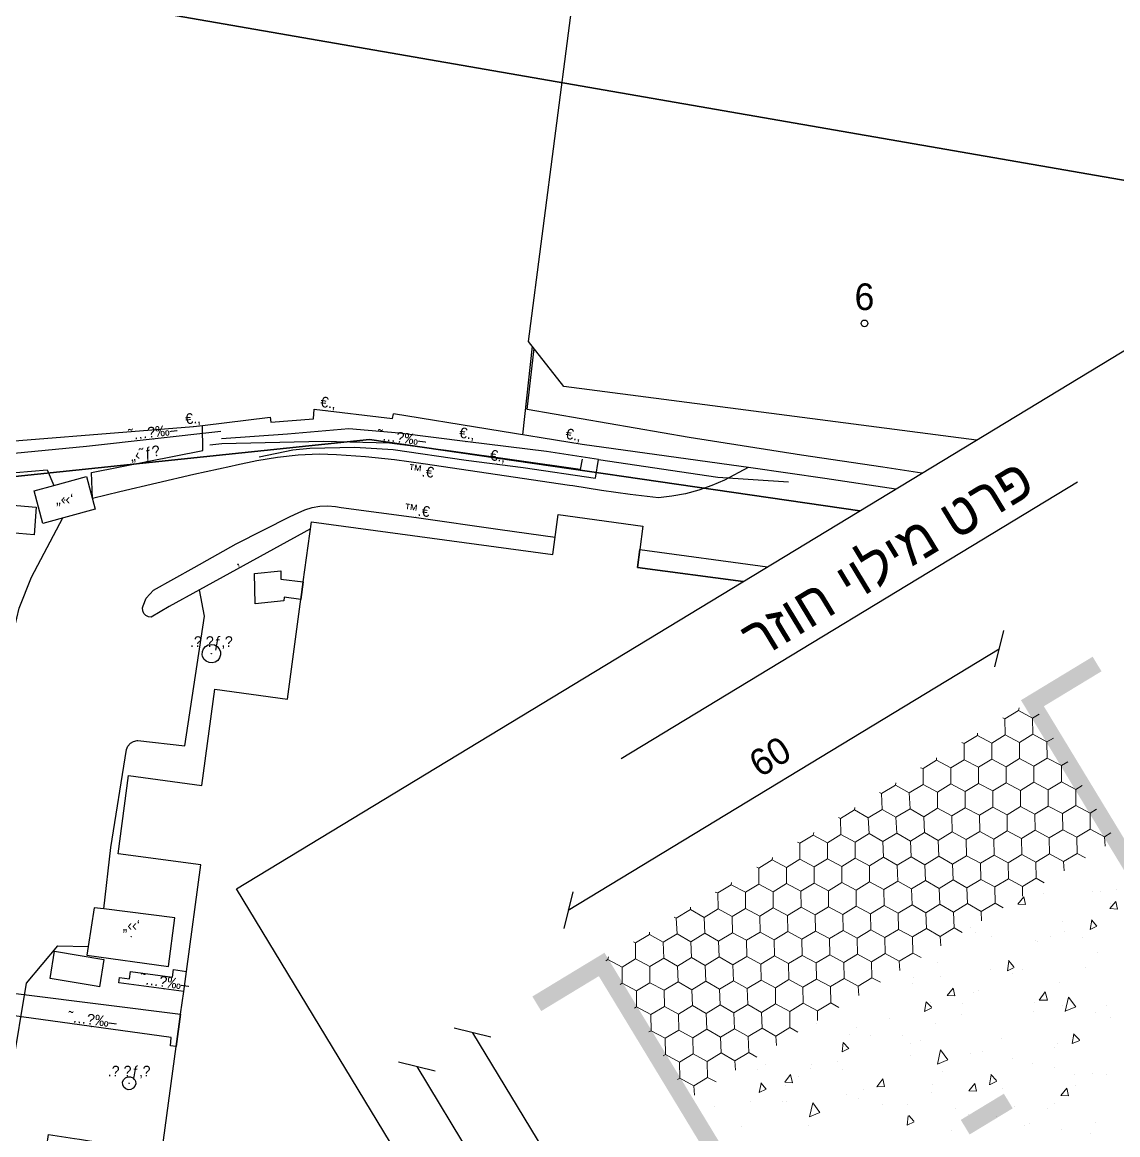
# Model space of a CAD drawing. Header units: metres. Extents: x 218299 to 220222, y 572714 to 574340.
# Drawn here: x 219749.1 to 219831.4, y 573442.1 to 573525.6 of the extents above; entities that cross this region are included whole.
import ezdxf
from ezdxf.enums import TextEntityAlignment as Align

# ---------------------------------------------------------------- set-up
doc = ezdxf.new("R2010")
doc.units = ezdxf.units.M
doc.header["$MEASUREMENT"] = 0
for name, color, linetype in [('1602', 44, 'Continuous'), ('1603', 44, 'Continuous'), ('A_POINTS', 2, 'Continuous'), ('I_OTHER', 7, 'Continuous'), ('M2200', 253, 'Continuous'), ('M2207', 253, 'Continuous'), ('M2210', 253, 'Continuous'), ('M2401', 7, 'Continuous'), ('M2404', 7, 'Continuous'), ('M2407', 253, 'Continuous'), ('M2408', 253, 'Continuous'), ('M2412', 253, 'Continuous'), ('M2601', 253, 'Continuous'), ('M2602', 253, 'Continuous'), ('M4601', 253, 'Continuous'), ('PDF_Solid Fills', 1, 'Continuous')]:
    doc.layers.add(name, color=color, linetype=linetype)
doc.layers.add('PDF_Geometry', color=7, linetype='Continuous', true_color=0xffa300)
doc.styles.add('HEBTXT', font='HEBTXT')
doc.styles.add('MAVAT_HEBTXT', font='HEBTXT')

# ---------------------------------------------------------------- blocks, each defined once
blk = doc.blocks.new('1603')
at = {"layer": 'A_POINTS'}
blk.add_circle((0, 0), 0.25, dxfattribs=at)
at = {"color": 0, "style": 'HEBTXT'}
blk.add_attdef('PARCEL_NUM', text='', height=2, dxfattribs=at).set_placement((0, 1), align=Align.CENTER)
at = {"color": 0, "style": 'HEBTXT', "flags": 1}
blk.add_attdef('LOT_NUM', text='', height=2, dxfattribs=at).set_placement((0, -2.5), align=Align.CENTER)
blk = doc.blocks.new('M2404')
blk.add_circle((0, 0), 0.025)
at = {"style": 'MAVAT_HEBTXT'}
blk.add_attdef('NAME', text='', height=0.8, dxfattribs=at).set_placement((0, 1.59), align=Align.MIDDLE)
blk = doc.blocks.new('M2207')
blk.add_circle((0, 0), 0.025)
at = {"style": 'MAVAT_HEBTXT'}
blk.add_attdef('NAME', text='', height=0.8, dxfattribs=at).set_placement((0, 1.59), align=Align.MIDDLE)
blk = doc.blocks.new('M2210')
blk.add_circle((0, 0), 0.025)
at = {"style": 'MAVAT_HEBTXT'}
blk.add_attdef('NAME', text='', height=0.8, dxfattribs=at).set_placement((0, 1.59), align=Align.MIDDLE)
blk = doc.blocks.new('M2408')
blk.add_circle((0, 0), 0.025)
at = {"style": 'MAVAT_HEBTXT'}
blk.add_attdef('NAME', text='', height=0.8, dxfattribs=at).set_placement((0, 1.59), align=Align.MIDDLE)
blk = doc.blocks.new('M2601')
blk.add_circle((0, 0), 0.025)
at = {"style": 'MAVAT_HEBTXT'}
blk.add_attdef('NAME', text='', height=0.8, dxfattribs=at).set_placement((0, 1.59), align=Align.MIDDLE)
blk = doc.blocks.new('M2602')
blk.add_circle((0, 0), 0.025)
at = {"style": 'MAVAT_HEBTXT'}
blk.add_attdef('NAME', text='', height=0.8, dxfattribs=at).set_placement((0, 1.59), align=Align.MIDDLE)
blk = doc.blocks.new('M4601')
blk.add_circle((0, 0), 0.025)
at = {"style": 'MAVAT_HEBTXT'}
blk.add_attdef('NAME', text='', height=0.8, dxfattribs=at).set_placement((0, 1.59), align=Align.MIDDLE)
blk = doc.blocks.new('111')
at = {"layer": 'M2200'}
for points in [[(219820.777, 573494.249, 597.06), (219789.769, 573498.262, 597.06), (219787.122, 573501.641, 597.06), (219793.283, 573549.163, 597.06), (219796.678, 573551.794, 597.06), (219856.22, 573544.123, 597.06), (219858.789, 573540.654, 597.06), (219855.506, 573515.307, 597.06)], [(219758.039, 573429.433, 607.185), (219760.648, 573448.687, 605.833), (219760.977, 573451.119, 605.662), (219761.208, 573452.822, 605.542), (219761.413, 573454.334, 605.436), (219762.496, 573462.326, 604.875), (219756.276, 573463.169, 601.755), (219757.071, 573469.036, 601.755), (219762.569, 573468.291, 604.965), (219763.549, 573475.524, 604.965), (219768.997, 573474.785, 604.965), (219769.965, 573481.928, 604.965), (219770.011, 573482.263, 604.965), (219770.19, 573483.585, 604.965), (219770.802, 573488.104, 604.965), (219788.938, 573485.647, 604.965), (219789.344, 573488.645, 601.185), (219795.711, 573487.782, 601.185), (219795.474, 573486.033, 603.353), (219795.291, 573484.685, 605.025), (219803.231, 573483.609, 605.025)]]:
    blk.add_polyline3d(points, dxfattribs=at)
at = {"layer": 'M2207'}
for points in [[(219754.568, 573489.066, 598.235), (219750.63, 573487.987, 598.235), (219749.962, 573490.426, 598.235), (219751.462, 573490.836, 598.235), (219753.9, 573491.504, 598.235), (219754.568, 573489.066, 598.235)], [(219749.98, 573487.131, 597.575), (219746.483, 573487.418, 597.575), (219746.617, 573489.496, 597.575), (219750.114, 573489.209, 597.575), (219749.98, 573487.131, 597.575)], [(219770.011, 573482.263, 601.845), (219768.755, 573482.433, 601.845), (219768.72, 573482.177, 601.845), (219766.568, 573481.931, 601.845), (219766.528, 573484.213, 601.845), (219768.507, 573484.413, 601.845), (219768.499, 573483.796, 601.845), (219770.19, 573483.585, 601.845), (219770.011, 573482.263, 601.845)], [(219753.931, 573455.555, 603.945), (219760.078, 573454.711, 603.945), (219760.552, 573458.355, 603.945), (219755.212, 573459.022, 604.578), (219754.482, 573459.113, 604.665), (219754.033, 573456.212, 604.078)], [(219755.218, 573455.229, 598.155), (219754.882, 573453.18, 598.155), (219754.624, 573453.223, 598.161), (219751.17, 573453.791, 598.245), (219751.506, 573455.839, 598.245), (219755.218, 573455.229, 598.155)], [(219751.057, 573442.084, 600.335), (219753.002, 573441.776, 600.335), (219753.384, 573441.716, 600.335), (219756.884, 573441.162, 600.335), (219756.23, 573437.032, 600.335), (219749.378, 573438.116, 600.095), (219749.897, 573441.391, 600.095), (219750.922, 573441.229, 600.335)]]:
    blk.add_polyline3d(points, close=True, dxfattribs=at)
at = {"layer": 'M2210'}
for points in [[(219762.597, 573478.116, 600.405), (219762.608, 573478.351, 600.405), (219762.697, 573478.568, 600.405), (219762.853, 573478.744, 600.405), (219763.058, 573478.858, 600.405), (219763.29, 573478.897, 600.405), (219763.522, 573478.856, 600.405), (219763.726, 573478.741, 600.405), (219763.881, 573478.563, 600.405), (219763.968, 573478.345, 600.405), (219763.977, 573478.11, 600.405), (219763.907, 573477.886, 600.405), (219763.767, 573477.697, 600.405), (219763.571, 573477.566, 600.405), (219763.344, 573477.508, 600.405), (219763.11, 573477.529, 600.405), (219762.896, 573477.626, 600.405), (219762.727, 573477.79, 600.405), (219762.622, 573478, 600.405), (219762.597, 573478.116, 600.405)], [(219757.577, 573446.089, 610.235), (219757.6, 573445.893, 610.235), (219757.546, 573445.703, 610.235), (219757.42, 573445.549, 610.235), (219757.245, 573445.457, 610.235), (219757.048, 573445.441, 610.235), (219756.86, 573445.504, 610.235), (219756.712, 573445.635, 610.235), (219756.627, 573445.814, 610.235), (219756.619, 573446.012, 610.235), (219756.689, 573446.197, 610.235), (219756.826, 573446.34, 610.235), (219757.008, 573446.417, 610.235), (219757.206, 573446.417, 610.235), (219757.388, 573446.34, 610.235), (219757.525, 573446.197, 610.235), (219757.577, 573446.089, 610.235)]]:
    blk.add_polyline3d(points, close=True, dxfattribs=at)
at = {"layer": 'M2401'}
for points in [[(219816.655, 573491.75, 592.948), (219813.723, 573492.219, 592.948), (219807.613, 573493.119, 592.948), (219799.176, 573494.431, 592.948), (219787.001, 573496.549, 592.948), (219787.533, 573501.116, 592.948)], [(219803.617, 573492.19, 592.474), (219801.844, 573491.244, 592.474), (219800.89, 573490.825, 592.474), (219799.907, 573490.482, 592.474), (219798.9, 573490.214, 592.474), (219797.876, 573490.025, 592.474), (219796.891, 573489.918, 592.474), (219794.739, 573490.163, 592.474), (219792.591, 573490.456, 592.474), (219790.449, 573490.798, 592.474), (219790.188, 573490.843, 592.474), (219779.197, 573492.468, 592.474), (219777.038, 573492.771, 592.474), (219774.869, 573492.997, 592.474), (219772.691, 573493.146, 592.474), (219771.388, 573493.198, 592.474), (219769.819, 573493.107, 592.474), (219768.256, 573492.937, 592.474), (219766.702, 573492.687, 592.474), (219765.163, 573492.359, 592.474), (219764.752, 573492.257, 592.474), (219761.968, 573491.65, 592.474), (219759.185, 573491.017, 592.474), (219756.404, 573490.357, 592.474), (219754.352, 573489.854, 592.474)], [(219760.112, 573481.744, 595.341), (219758.775, 573480.941, 595.341), (219758.557, 573480.963, 595.341), (219758.361, 573481.061, 595.341), (219758.212, 573481.221, 595.341), (219758.129, 573481.423, 595.341), (219758.124, 573481.641, 595.341), (219758.168, 573481.788, 595.341), (219758.399, 573482.362, 595.341), (219758.946, 573482.976, 595.341), (219761.989, 573484.672, 595.341), (219765.158, 573486.458, 595.341), (219769.208, 573488.509, 595.341), (219769.803, 573488.771, 595.341), (219770.307, 573489.017, 595.341), (219770.867, 573489.178, 595.341), (219771.445, 573489.277, 595.341), (219772.035, 573489.303, 595.341), (219772.624, 573489.257, 595.341), (219773.048, 573489.177, 595.341), (219778.695, 573488.428, 595.341), (219784.989, 573487.529, 595.341), (219789.115, 573486.957, 595.341)], [(219748.505, 573480.103, 595.585), (219748.846, 573481.626, 595.585), (219749.766, 573483.955, 595.585), (219752.127, 573488.397, 595.585)], [(219755.212, 573459.022, 595.876), (219755.731, 573463.642, 595.876), (219756.899, 573471.012, 595.876), (219757.017, 573471.262, 595.876), (219757.201, 573471.467, 595.876), (219757.436, 573471.611, 595.876), (219757.702, 573471.682, 595.876), (219757.767, 573471.687, 595.876), (219761.282, 573471.276, 595.876), (219762.769, 573481.013, 595.876), (219762.406, 573483.005, 595.876)], [(219758.113, 573411.937, 595.46), (219757.78, 573411.967, 595.46), (219757.583, 573411.987, 595.46), (219757.114, 573412.077, 595.46), (219756.669, 573412.208, 595.46), (219756.258, 573412.435, 595.46), (219755.881, 573412.722, 595.46), (219755.274, 573413.292, 595.46), (219743.052, 573414.823, 595.46), (219742.851, 573415.158, 595.46), (219742.717, 573415.527, 595.46), (219742.656, 573415.912, 595.46), (219742.66, 573416.208, 595.46), (219744.791, 573424.859, 595.46), (219746.089, 573436.518, 595.46), (219748.318, 573446.936, 595.46), (219749.409, 573453.437, 595.46), (219751.763, 573456.251, 595.46), (219754.033, 573456.212, 595.46)]]:
    blk.add_polyline3d(points, dxfattribs=at)
at = {"layer": 'M2404'}
for points in [[(219816.655, 573491.75, 592.948), (219813.723, 573492.219, 592.948), (219807.613, 573493.119, 592.948), (219799.176, 573494.431, 592.948), (219787.001, 573496.549, 592.948), (219787.533, 573501.116, 592.948)], [(219803.617, 573492.19, 592.474), (219801.844, 573491.244, 592.474), (219800.89, 573490.825, 592.474), (219799.907, 573490.482, 592.474), (219798.9, 573490.214, 592.474), (219797.876, 573490.025, 592.474), (219796.891, 573489.918, 592.474), (219794.739, 573490.163, 592.474), (219792.591, 573490.456, 592.474), (219790.449, 573490.798, 592.474), (219790.188, 573490.843, 592.474), (219779.197, 573492.468, 592.474), (219777.038, 573492.771, 592.474), (219774.869, 573492.997, 592.474), (219772.691, 573493.146, 592.474), (219771.388, 573493.198, 592.474), (219769.819, 573493.107, 592.474), (219768.256, 573492.937, 592.474), (219766.702, 573492.687, 592.474), (219765.163, 573492.359, 592.474), (219764.752, 573492.257, 592.474), (219761.968, 573491.65, 592.474), (219759.185, 573491.017, 592.474), (219756.404, 573490.357, 592.474), (219754.352, 573489.854, 592.474)], [(219760.112, 573481.744, 595.341), (219758.775, 573480.941, 595.341), (219758.557, 573480.963, 595.341), (219758.361, 573481.061, 595.341), (219758.212, 573481.221, 595.341), (219758.129, 573481.423, 595.341), (219758.124, 573481.641, 595.341), (219758.168, 573481.788, 595.341), (219758.399, 573482.362, 595.341), (219758.946, 573482.976, 595.341), (219761.989, 573484.672, 595.341), (219765.158, 573486.458, 595.341), (219769.208, 573488.509, 595.341), (219769.803, 573488.771, 595.341), (219770.307, 573489.017, 595.341), (219770.867, 573489.178, 595.341), (219771.445, 573489.277, 595.341), (219772.035, 573489.303, 595.341), (219772.624, 573489.257, 595.341), (219773.048, 573489.177, 595.341), (219778.695, 573488.428, 595.341), (219784.989, 573487.529, 595.341), (219789.115, 573486.957, 595.341)], [(219755.212, 573459.022, 595.876), (219755.731, 573463.642, 595.876), (219756.899, 573471.012, 595.876), (219757.017, 573471.262, 595.876), (219757.201, 573471.467, 595.876), (219757.436, 573471.611, 595.876), (219757.702, 573471.682, 595.876), (219757.767, 573471.687, 595.876), (219761.282, 573471.276, 595.876), (219762.769, 573481.013, 595.876), (219762.406, 573483.005, 595.876)]]:
    blk.add_polyline3d(points, dxfattribs=at)
at = {"layer": 'M2407'}
blk.add_polyline3d([(219727.784, 573489.83, 595.502), (219747.414, 573491.713, 595.322), (219750.943, 573492.012, 595.142), (219751.462, 573490.836, 595.142)], dxfattribs=at)
at = {"layer": 'M2408'}
blk.add_polyline3d([(219754.352, 573489.854, 594.981), (219754.278, 573491.812, 594.981), (219762.649, 573493.454, 594.981), (219762.619, 573495.344, 594.981)], dxfattribs=at)
at = {"layer": 'M2412'}
for points in [[(219795.291, 573484.685, 600.722), (219795.474, 573486.033, 600.722), (219805.081, 573484.731, 599.01)], [(219803.231, 573483.609, 599.16), (219795.291, 573484.685, 600.722)]]:
    blk.add_polyline3d(points, dxfattribs=at)
at = {"layer": 'M2601'}
for points in [[(219787.38, 573501.312, 594.466), (219786.667, 573494.645, 594.466)], [(219814.707, 573490.568, 596.24), (219809.371, 573491.37, 596.206), (219803.826, 573492.161, 596.206)], [(219770.731, 573487.578, 602.866), (219762.406, 573483.005, 602.866), (219760.112, 573481.744, 602.866)]]:
    blk.add_polyline3d(points, dxfattribs=at)
at = {"layer": 'M2602'}
for points in [[(219767.696, 573495.955, 594.766), (219767.748, 573495.582, 594.766), (219770.951, 573495.836, 594.766), (219771.007, 573496.567, 594.766), (219776.898, 573495.865, 594.766), (219776.967, 573496.213, 594.766)], [(219803.826, 573492.161, 596.206), (219791.141, 573493.921, 596.326), (219776.967, 573496.213, 596.446), (219776.967, 573496.213, 596.446)], [(219717.847, 573436.475, 598.542), (219717.903, 573436.826, 598.537), (219721.324, 573460.592, 598.717), (219723.74, 573474.393, 598.597), (219724.063, 573480.762, 598.657), (219726.296, 573486.091, 598.597), (219727.784, 573489.83, 598.556), (219728.451, 573491.506, 598.537), (219735.619, 573492.327, 598.537), (219743.171, 573493.774, 597.757), (219761.935, 573495.261, 597.637), (219762.619, 573495.344, 597.623), (219767.696, 573495.955, 597.517)], [(219792.384, 573492.791, 593.716), (219788.473, 573493.39, 593.926), (219782.554, 573494.119, 594.316), (219777.384, 573494.752, 594.526), (219773.618, 573495.085, 594.586), (219769.015, 573494.7, 594.766), (219764.044, 573494.33, 594.826)], [(219766.887, 573492.981, 594.286), (219769.412, 573493.515, 594.406), (219770.675, 573493.632, 594.466), (219774.074, 573493.723, 594.496), (219776.941, 573493.538, 594.496), (219782.42, 573492.744, 594.226), (219786.719, 573492.191, 594.046), (219792.143, 573491.396, 593.716), (219792.384, 573492.791, 593.716), (219801.338, 573491.456, 593.716)], [(219801.338, 573491.456, 593.716), (219806.651, 573491.11, 593.716)]]:
    blk.add_polyline3d(points, dxfattribs=at)
at = {"layer": 'M4601'}
for points in [[(219763.995, 573494.889, 595.341), (219753.912, 573493.755, 595.701)], [(219753.912, 573493.755, 595.701), (219732.68, 573491.704, 595.701), (219728.833, 573491.288, 595.701), (219725.16, 573481.784, 595.881), (219723.808, 573473.224, 596.061), (219722.842, 573466.138, 595.701), (219724.19, 573465.36, 595.701)], [(219791.151, 573492.805, 593.947), (219790.995, 573492.043, 593.947), (219781.311, 573493.416, 594.367), (219776.68, 573494.007, 594.427), (219771.697, 573494.147, 594.547), (219764.08, 573493.951, 594.607), (219763.167, 573493.87, 594.607)], [(219760.648, 573448.687, 605.08), (219760.207, 573448.742, 605.08), (219760.254, 573449.366, 604.87), (219737.746, 573452.459, 604.81)], [(219737.212, 573454.097, 604.78), (219760.977, 573451.119, 604.78), (219760.648, 573448.687, 605.08)], [(219761.208, 573452.822, 605.085), (219756.339, 573453.482, 605.085), (219756.392, 573453.875, 605.085), (219757.125, 573453.776, 605.085), (219757.199, 573454.316, 605.085), (219760.375, 573453.886, 605.085), (219760.454, 573454.464, 605.085), (219761.413, 573454.334, 605.085)]]:
    blk.add_polyline3d(points, dxfattribs=at)
at = {"layer": 'M2207'}
ref = blk.add_blockref('M2207', (219752.265, 573489.746), dxfattribs=dict(at, xscale=0.5, yscale=0.5, zscale=0.5))
ref.add_attrib('NAME', '„‹‹‘', dxfattribs={"layer": '0', "height": 0.8, "style": 'MAVAT_HEBTXT'}).set_placement((219752.265, 573489.746), align=Align.MIDDLE)
ref = blk.add_blockref('M2207', (219757.271, 573456.928), dxfattribs=dict(at, xscale=0.5, yscale=0.5, zscale=0.5))
ref.add_attrib('NAME', '„‹‹‘', dxfattribs={"layer": '0', "height": 0.8, "style": 'MAVAT_HEBTXT'}).set_placement((219757.271, 573457.723), align=Align.MIDDLE)
at = {"layer": 'M2210'}
ref = blk.add_blockref('M2210', (219763.287, 573478.201), dxfattribs=dict(at, xscale=0.5, yscale=0.5, zscale=0.5))
ref.add_attrib('NAME', '.\x8e \x8cƒ‚\x8e', dxfattribs={"layer": '0', "height": 0.8, "style": 'MAVAT_HEBTXT'}).set_placement((219763.287, 573478.997), align=Align.MIDDLE)
ref = blk.add_blockref('M2210', (219757.108, 573445.933), dxfattribs=dict(at, xscale=0.5, yscale=0.5, zscale=0.5))
ref.add_attrib('NAME', '.\x8e \x8cƒ‚\x8e', dxfattribs={"layer": '0', "height": 0.8, "style": 'MAVAT_HEBTXT'}).set_placement((219757.108, 573446.729), align=Align.MIDDLE)
at = {"layer": 'M2404'}
ref = blk.add_blockref('M2404', (219779.102, 573492.481), dxfattribs=dict(at, xscale=0.5, yscale=0.5, zscale=0.5))
ref.add_attrib('NAME', '™.€', dxfattribs={"layer": '0', "height": 0.8, "rotation": 352.00147, "style": 'MAVAT_HEBTXT'}).set_placement((219779.025, 573491.936), align=Align.MIDDLE)
ref = blk.add_blockref('M2404', (219778.648, 573488.434), dxfattribs=dict(at, xscale=0.5, yscale=0.5, zscale=0.5))
ref.add_attrib('NAME', '™.€', dxfattribs={"layer": '0', "height": 0.8, "rotation": 352.44386, "style": 'MAVAT_HEBTXT'}).set_placement((219778.721, 573488.979), align=Align.MIDDLE)
at = {"layer": 'M2408'}
ref = blk.add_blockref('M2408', (219758.429, 573492.626), dxfattribs=dict(at, xscale=0.5, yscale=0.5, zscale=0.5))
ref.add_attrib('NAME', '„‹˜ƒ\x8e', dxfattribs={"layer": '0', "height": 0.8, "rotation": 11.09994, "style": 'MAVAT_HEBTXT'}).set_placement((219758.324, 573493.166), align=Align.MIDDLE)
at = {"layer": 'M2601'}
ref = blk.add_blockref('M2601', (219765.422, 573484.661), dxfattribs=dict(at, xscale=0.5, yscale=0.5, zscale=0.5))
ref.add_attrib('NAME', '‚', dxfattribs={"layer": '0', "height": 0.8, "rotation": 28.7844, "style": 'MAVAT_HEBTXT'}).set_placement((219765.157, 573485.144), align=Align.MIDDLE)
at = {"layer": 'M2602'}
ref = blk.add_blockref('M2602', (219771.982, 573496.451), dxfattribs=dict(at, xscale=0.5, yscale=0.5, zscale=0.5))
ref.add_attrib('NAME', '€.‚', dxfattribs={"layer": '0', "height": 0.8, "rotation": 353.20281, "style": 'MAVAT_HEBTXT'}).set_placement((219772.047, 573496.997), align=Align.MIDDLE)
ref = blk.add_blockref('M2602', (219761.935, 573495.261), dxfattribs=dict(at, xscale=0.5, yscale=0.5, zscale=0.5))
ref.add_attrib('NAME', '€.‚', dxfattribs={"layer": '0', "height": 0.8, "rotation": 4.53368, "style": 'MAVAT_HEBTXT'}).set_placement((219761.892, 573495.81), align=Align.MIDDLE)
ref = blk.add_blockref('M2602', (219782.41, 573494.137), dxfattribs=dict(at, xscale=0.5, yscale=0.5, zscale=0.5))
ref.add_attrib('NAME', '€.‚', dxfattribs={"layer": '0', "height": 0.8, "rotation": 353.02749, "style": 'MAVAT_HEBTXT'}).set_placement((219782.477, 573494.683), align=Align.MIDDLE)
ref = blk.add_blockref('M2602', (219790.375, 573494.045), dxfattribs=dict(at, xscale=0.5, yscale=0.5, zscale=0.5))
ref.add_attrib('NAME', '€.‚', dxfattribs={"layer": '0', "height": 0.8, "rotation": 350.8153, "style": 'MAVAT_HEBTXT'}).set_placement((219790.463, 573494.588), align=Align.MIDDLE)
ref = blk.add_blockref('M2602', (219784.714, 573492.449), dxfattribs=dict(at, xscale=0.5, yscale=0.5, zscale=0.5))
ref.add_attrib('NAME', '€.‚', dxfattribs={"layer": '0', "height": 0.8, "rotation": 352.67674, "style": 'MAVAT_HEBTXT'}).set_placement((219784.784, 573492.994), align=Align.MIDDLE)
at = {"layer": 'M4601'}
ref = blk.add_blockref('M4601', (219758.953, 573494.322), dxfattribs=dict(at, xscale=0.5, yscale=0.5, zscale=0.5))
ref.add_attrib('NAME', '˜…\x90‰–', dxfattribs={"layer": '0', "height": 0.8, "rotation": 6.41346, "style": 'MAVAT_HEBTXT'}).set_placement((219758.892, 573494.868), align=Align.MIDDLE)
ref = blk.add_blockref('M4601', (219777.53, 573493.898), dxfattribs=dict(at, xscale=0.5, yscale=0.5, zscale=0.5))
ref.add_attrib('NAME', '˜…\x90‰–', dxfattribs={"layer": '0', "height": 0.8, "rotation": 352.73371, "style": 'MAVAT_HEBTXT'}).set_placement((219777.6, 573494.444), align=Align.MIDDLE)
ref = blk.add_blockref('M4601', (219759.716, 573453.024), dxfattribs=dict(at, xscale=0.5, yscale=0.5, zscale=0.5))
ref.add_attrib('NAME', '˜…\x90‰–', dxfattribs={"layer": '0', "height": 0.8, "rotation": 352.28252, "style": 'MAVAT_HEBTXT'}).set_placement((219759.79, 573453.569), align=Align.MIDDLE)
ref = blk.add_blockref('M4601', (219754.284, 573450.187), dxfattribs=dict(at, xscale=0.5, yscale=0.5, zscale=0.5))
ref.add_attrib('NAME', '˜…\x90‰–', dxfattribs={"layer": '0', "height": 0.8, "rotation": 352.76977, "style": 'MAVAT_HEBTXT'}).set_placement((219754.354, 573450.732), align=Align.MIDDLE)
blk = doc.blocks.new('_Oblique')
at = {"color": 0, "linetype": 'ByBlock', "lineweight": -2}
blk.add_line((-0.5, -0.5), (0.5, 0.5), dxfattribs=at)
blk = doc.blocks.new('A$Cddbfb265')
blk.add_lwpolyline([(8.697, 45.226), (58.68, 45.226), (58.68, 2.528), (8.697, 2.528)], close=True)
at = {"layer": 'I_OTHER'}
for p, q in [((18.936, 38.081), (37.869, 38.081)), ((11.018, 36.005), (11.018, 6.017)), ((13.468, 36.005), (13.468, 23.364))]:
    blk.add_line(p, q, dxfattribs=at)
at = {"layer": 'I_OTHER', "flags": 128}
blk.add_lwpolyline([(23.589, 41.923), (43.63, 41.923)], dxfattribs=at)
at = {"layer": 'PDF_Geometry', "color": 53, "lineweight": 20, "true_color": 0xcaca80}
for points in [[(19.55, 35.2), (19.243, 35.721), (19.149, 35.721)], [(19.243, 35.721), (19.316, 35.791)], [(20.145, 35.2), (20.452, 35.721)], [(20.405, 35.791), (20.452, 35.721), (21.066, 35.721), (21.35, 35.2)], [(21.066, 35.721), (21.113, 35.791)], [(21.965, 35.2), (22.249, 35.721)], [(22.202, 35.791), (22.249, 35.721), (22.867, 35.721), (23.15, 35.2)], [(22.867, 35.721), (22.913, 35.791)], [(23.765, 35.2), (24.072, 35.721)], [(24.002, 35.791), (24.072, 35.721), (24.663, 35.721), (24.971, 35.2)], [(24.663, 35.721), (24.71, 35.791)], [(25.562, 35.2), (25.872, 35.721)], [(25.822, 35.791), (25.872, 35.721), (26.464, 35.721), (26.771, 35.2)], [(26.464, 35.721), (26.51, 35.791)], [(27.362, 35.2), (27.669, 35.721)], [(27.622, 35.791), (27.669, 35.721), (28.26, 35.721), (28.568, 35.2), (29.162, 35.2)], [(28.26, 35.721), (28.334, 35.791)], [(29.469, 35.721), (29.162, 35.2), (29.469, 34.679), (30.084, 34.679), (30.368, 34.158), (30.982, 34.158)], [(29.423, 35.791), (29.469, 35.721), (30.084, 35.721), (30.368, 35.2), (30.982, 35.2)], [(30.084, 35.721), (30.131, 35.791)], [(31.266, 35.721), (30.982, 35.2), (31.266, 34.679), (31.884, 34.679), (32.168, 34.158), (32.782, 34.158)], [(31.219, 35.791), (31.266, 35.721), (31.884, 35.721), (32.168, 35.2), (32.782, 35.2)], [(31.884, 35.721), (31.931, 35.791)], [(33.09, 35.721), (32.782, 35.2), (33.09, 34.679), (33.681, 34.679), (33.988, 34.158), (34.579, 34.158)], [(33.02, 35.791), (33.09, 35.721), (33.681, 35.721), (33.988, 35.2), (34.579, 35.2)], [(33.681, 35.721), (33.728, 35.791)], [(34.89, 35.721), (34.579, 35.2), (34.89, 34.679), (35.481, 34.679), (35.788, 34.158), (36.379, 34.158)], [(34.84, 35.791), (34.89, 35.721), (35.481, 35.721), (35.788, 35.2), (36.379, 35.2)], [(35.481, 35.721), (35.528, 35.791)], [(36.687, 35.721), (36.379, 35.2), (36.687, 34.679), (37.278, 34.679), (37.585, 34.158), (37.869, 34.158)], [(36.64, 35.791), (36.687, 35.721), (37.278, 35.721), (37.585, 35.2), (37.869, 35.2)], [(37.278, 35.721), (37.351, 35.791)], [(20.452, 34.679), (20.145, 35.2), (19.55, 35.2), (19.243, 34.679)], [(21.066, 34.679), (21.35, 35.2), (21.965, 35.2), (22.249, 34.679)], [(22.867, 34.679), (23.15, 35.2), (23.765, 35.2), (24.072, 34.679)], [(24.663, 34.679), (24.971, 35.2), (25.562, 35.2), (25.872, 34.679)], [(26.464, 34.679), (26.771, 35.2), (27.362, 35.2), (27.669, 34.679)], [(28.26, 34.679), (28.568, 35.2)], [(30.084, 34.679), (30.368, 35.2)], [(31.884, 34.679), (32.168, 35.2)], [(33.681, 34.679), (33.988, 35.2)], [(35.481, 34.679), (35.788, 35.2)], [(37.278, 34.679), (37.585, 35.2)], [(19.55, 34.158), (19.243, 34.679), (19.149, 34.679)], [(20.145, 34.158), (20.452, 34.679), (21.066, 34.679), (21.35, 34.158)], [(21.965, 34.158), (22.249, 34.679), (22.867, 34.679), (23.15, 34.158)], [(23.765, 34.158), (24.072, 34.679), (24.663, 34.679), (24.971, 34.158)], [(25.562, 34.158), (25.872, 34.679), (26.464, 34.679), (26.771, 34.158)], [(27.362, 34.158), (27.669, 34.679), (28.26, 34.679), (28.568, 34.158), (29.162, 34.158)], [(29.469, 34.679), (29.162, 34.158), (29.469, 33.637), (30.084, 33.637), (30.368, 33.116), (30.982, 33.116), (31.266, 33.637)], [(31.266, 34.679), (30.982, 34.158), (31.266, 33.637), (31.884, 33.637), (32.168, 33.116), (32.782, 33.116), (33.09, 33.637)], [(33.09, 34.679), (32.782, 34.158), (33.09, 33.637), (33.681, 33.637), (33.988, 33.116), (34.579, 33.116), (34.89, 33.637)], [(34.89, 34.679), (34.579, 34.158), (34.89, 33.637), (35.481, 33.637), (35.788, 33.116), (36.379, 33.116), (36.687, 33.637)], [(36.687, 34.679), (36.379, 34.158), (36.687, 33.637), (37.278, 33.637), (37.585, 33.116), (37.869, 33.116)], [(20.452, 33.637), (20.145, 34.158), (19.55, 34.158), (19.243, 33.637)], [(21.066, 33.637), (21.35, 34.158), (21.965, 34.158), (22.249, 33.637)], [(22.867, 33.637), (23.15, 34.158), (23.765, 34.158), (24.072, 33.637)], [(24.663, 33.637), (24.971, 34.158), (25.562, 34.158), (25.872, 33.637)], [(26.464, 33.637), (26.771, 34.158), (27.362, 34.158), (27.669, 33.637)], [(28.26, 33.637), (28.568, 34.158)], [(30.084, 33.637), (30.368, 34.158)], [(31.884, 33.637), (32.168, 34.158)], [(33.681, 33.637), (33.988, 34.158)], [(35.481, 33.637), (35.788, 34.158)], [(37.278, 33.637), (37.585, 34.158)], [(19.55, 33.116), (19.243, 33.637), (19.149, 33.637)], [(20.145, 33.116), (20.452, 33.637), (21.066, 33.637), (21.35, 33.116)], [(21.965, 33.116), (22.249, 33.637), (22.867, 33.637), (23.15, 33.116)], [(23.765, 33.116), (24.072, 33.637), (24.663, 33.637), (24.971, 33.116)], [(25.562, 33.116), (25.872, 33.637), (26.464, 33.637), (26.771, 33.116)], [(27.362, 33.116), (27.669, 33.637), (28.26, 33.637), (28.568, 33.116), (29.162, 33.116), (29.469, 33.637)], [(21.066, 31.553), (21.35, 32.074), (21.066, 32.595), (20.452, 32.595), (20.145, 33.116), (19.55, 33.116), (19.243, 32.595)], [(21.066, 32.595), (21.35, 33.116), (21.965, 33.116), (22.249, 32.595), (22.867, 32.595), (23.15, 32.074), (22.867, 31.553)], [(22.867, 32.595), (23.15, 33.116), (23.765, 33.116), (24.072, 32.595), (24.663, 32.595), (24.971, 32.074), (24.663, 31.553)], [(24.663, 32.595), (24.971, 33.116), (25.562, 33.116), (25.872, 32.595), (26.464, 32.595), (26.771, 32.074), (26.464, 31.553)], [(26.464, 32.595), (26.771, 33.116), (27.362, 33.116), (27.669, 32.595), (28.26, 32.595), (28.568, 32.074), (28.26, 31.553)], [(28.26, 32.595), (28.568, 33.116)], [(29.162, 33.116), (29.469, 32.595), (30.084, 32.595), (30.368, 33.116)], [(30.982, 33.116), (31.266, 32.595), (31.884, 32.595), (32.168, 33.116)], [(32.782, 33.116), (33.09, 32.595), (33.681, 32.595), (33.988, 33.116)], [(34.579, 33.116), (34.89, 32.595), (35.481, 32.595), (35.788, 33.116)], [(36.379, 33.116), (36.687, 32.595), (37.278, 32.595), (37.585, 33.116)], [(20.145, 31.032), (20.452, 31.553), (20.145, 32.074), (19.55, 32.074), (19.243, 32.595), (19.149, 32.595)], [(20.145, 32.074), (20.452, 32.595)], [(21.965, 32.074), (22.249, 32.595)], [(23.765, 32.074), (24.072, 32.595)], [(25.562, 32.074), (25.872, 32.595)], [(27.362, 32.074), (27.669, 32.595)], [(29.162, 32.074), (29.469, 32.595)], [(30.084, 32.595), (30.368, 32.074), (30.982, 32.074), (31.266, 32.595)], [(31.884, 32.595), (32.168, 32.074), (32.782, 32.074), (33.09, 32.595)], [(33.681, 32.595), (33.988, 32.074), (34.579, 32.074), (34.89, 32.595)], [(35.481, 32.595), (35.788, 32.074), (36.379, 32.074), (36.687, 32.595)], [(37.278, 32.595), (37.585, 32.074), (37.869, 32.074)], [(19.55, 32.074), (19.243, 31.553)], [(21.35, 32.074), (21.965, 32.074), (22.249, 31.553), (22.867, 31.553), (23.15, 31.032), (22.867, 30.514)], [(23.15, 32.074), (23.765, 32.074), (24.072, 31.553), (24.663, 31.553), (24.971, 31.032), (24.663, 30.514)], [(24.971, 32.074), (25.562, 32.074), (25.872, 31.553), (26.464, 31.553), (26.771, 31.032), (26.464, 30.514)], [(26.771, 32.074), (27.362, 32.074), (27.669, 31.553), (28.26, 31.553), (28.568, 31.032), (28.26, 30.514)], [(28.568, 32.074), (29.162, 32.074), (29.469, 31.553), (30.084, 31.553), (30.368, 32.074)], [(30.982, 32.074), (31.266, 31.553), (31.884, 31.553), (32.168, 32.074)], [(32.782, 32.074), (33.09, 31.553), (33.681, 31.553), (33.988, 32.074)], [(34.579, 32.074), (34.89, 31.553), (35.481, 31.553), (35.788, 32.074)], [(36.379, 32.074), (36.687, 31.553), (37.278, 31.553), (37.585, 32.074)], [(20.145, 29.993), (20.452, 30.514), (20.145, 31.032), (19.55, 31.032), (19.243, 31.553), (19.149, 31.553)], [(20.452, 31.553), (21.066, 31.553), (21.35, 31.032), (21.965, 31.032), (22.249, 30.514), (21.965, 29.993)], [(21.965, 31.032), (22.249, 31.553)], [(23.765, 31.032), (24.072, 31.553)], [(25.562, 31.032), (25.872, 31.553)], [(27.362, 31.032), (27.669, 31.553)], [(29.162, 31.032), (29.469, 31.553)], [(30.084, 31.553), (30.368, 31.032), (30.982, 31.032), (31.266, 31.553)], [(31.884, 31.553), (32.168, 31.032), (32.782, 31.032), (33.09, 31.553)], [(33.681, 31.553), (33.988, 31.032), (34.579, 31.032), (34.89, 31.553)], [(35.481, 31.553), (35.788, 31.032), (36.379, 31.032), (36.687, 31.553)], [(37.278, 31.553), (37.585, 31.032), (37.869, 31.032)], [(19.55, 31.032), (19.243, 30.514)], [(21.35, 31.032), (21.066, 30.514)], [(23.15, 31.032), (23.765, 31.032), (24.072, 30.514), (24.663, 30.514), (24.971, 29.993), (24.784, 29.683)], [(24.971, 31.032), (25.562, 31.032), (25.872, 30.514), (26.464, 30.514), (26.771, 29.993), (26.604, 29.683)], [(26.771, 31.032), (27.362, 31.032), (27.669, 30.514), (28.26, 30.514), (28.568, 29.993), (28.404, 29.683)], [(28.568, 31.032), (29.162, 31.032), (29.469, 30.514), (30.084, 30.514), (30.368, 31.032)], [(30.982, 31.032), (31.266, 30.514), (31.884, 30.514), (32.168, 31.032)], [(32.782, 31.032), (33.09, 30.514), (33.681, 30.514), (33.988, 31.032)], [(34.579, 31.032), (34.89, 30.514), (35.481, 30.514), (35.788, 31.032)], [(36.379, 31.032), (36.687, 30.514), (37.278, 30.514), (37.585, 31.032)], [(20.332, 29.683), (20.145, 29.993), (19.55, 29.993), (19.243, 30.514), (19.149, 30.514)], [(20.452, 30.514), (21.066, 30.514), (21.35, 29.993), (21.965, 29.993), (22.132, 29.683)], [(22.249, 30.514), (22.867, 30.514), (23.15, 29.993), (23.765, 29.993), (23.929, 29.683)], [(24.072, 30.514), (23.765, 29.993)], [(25.872, 30.514), (25.562, 29.993)], [(27.669, 30.514), (27.362, 29.993)], [(29.469, 30.514), (29.162, 29.993)], [(30.084, 30.514), (30.368, 29.993), (30.982, 29.993), (31.149, 29.683)], [(31.266, 30.514), (30.982, 29.993)], [(31.884, 30.514), (32.168, 29.993), (32.782, 29.993), (32.946, 29.683)], [(33.09, 30.514), (32.782, 29.993)], [(33.681, 30.514), (33.988, 29.993), (34.579, 29.993), (34.746, 29.683)], [(34.89, 30.514), (34.579, 29.993)], [(35.481, 30.514), (35.788, 29.993), (36.379, 29.993), (36.57, 29.683)], [(36.687, 30.514), (36.379, 29.993)], [(37.278, 30.514), (37.585, 29.993), (37.869, 29.993)], [(19.55, 29.993), (19.387, 29.683)], [(21.35, 29.993), (21.183, 29.683)], [(23.15, 29.993), (22.984, 29.683)], [(24.971, 29.993), (25.562, 29.993), (25.729, 29.683)], [(26.771, 29.993), (27.362, 29.993), (27.552, 29.683)], [(28.568, 29.993), (29.162, 29.993), (29.349, 29.683)], [(30.368, 29.993), (30.201, 29.683)], [(32.168, 29.993), (32.001, 29.683)], [(33.988, 29.993), (33.801, 29.683)], [(35.788, 29.993), (35.621, 29.683)], [(37.585, 29.993), (37.421, 29.683)]]:
    blk.add_lwpolyline(points, dxfattribs=at)
at = {"layer": 'PDF_Geometry', "color": 7, "lineweight": 20}
for points in [[(31.503, 29.683), (31.503, 29.683)], [(21.918, 29.282), (21.918, 29.282)], [(22.272, 29.282), (22.272, 29.282)], [(24.687, 29.589), (24.687, 29.589)], [(31.597, 29.426), (31.597, 29.426)], [(34.532, 29.352), (34.532, 29.352)], [(19.787, 28.928), (19.787, 28.928)], [(28.568, 29.021), (28.568, 29.021)], [(28.688, 29.188), (28.688, 29.188)], [(29.777, 29.188), (29.777, 29.188)], [(32.024, 28.998), (32.024, 28.998)], [(21.751, 28.784), (21.801, 28.477), (21.517, 28.5), (21.751, 28.761)], [(25.538, 28.621), (25.538, 28.621)], [(25.896, 28.714), (25.896, 28.714)], [(29.61, 28.691), (29.61, 28.691)], [(36.142, 28.477), (36.142, 28.477)], [(21.066, 28.384), (21.066, 28.384)], [(22.509, 28.217), (22.509, 28.217)], [(23.077, 28.24), (23.077, 28.24)], [(23.621, 28.287), (23.621, 28.287)], [(23.718, 28.384), (23.718, 28.384)], [(26.203, 28.17), (26.203, 28.17)], [(27.125, 28.337), (27.125, 28.337)], [(28.711, 27.863), (28.404, 27.886), (28.641, 28.17), (28.711, 27.886)], [(28.758, 28.053), (28.758, 28.053)], [(33.327, 28.003), (33.327, 28.003)], [(34.579, 28.076), (34.579, 28.076)], [(36.403, 28.31), (36.403, 28.31)], [(36.947, 28.076), (36.947, 28.076)], [(20.285, 27.742), (20.285, 27.742)], [(22.085, 27.742), (22.085, 27.742)], [(22.202, 27.672), (22.202, 27.672)], [(24.64, 27.979), (24.64, 27.979)], [(24.64, 27.625), (24.64, 27.625)], [(31.34, 27.956), (31.34, 27.956)], [(32.141, 27.555), (31.857, 27.579), (32.094, 27.863)], [(32.141, 27.579), (32.094, 27.886)], [(33.374, 27.933), (33.374, 27.933)], [(33.895, 27.839), (33.895, 27.839)], [(34.462, 27.742), (34.462, 27.742)], [(36.473, 27.742), (36.473, 27.742)], [(27.218, 27.532), (27.218, 27.532)], [(28.521, 27.295), (28.521, 27.295)], [(29.777, 27.412), (29.777, 27.412)], [(30.344, 27.532), (30.344, 27.532)], [(30.535, 27.509), (30.535, 27.509)], [(31.978, 27.388), (31.978, 27.388)], [(32.355, 27.318), (32.355, 27.318)], [(34.913, 27.198), (34.913, 27.198)], [(35.551, 27.579), (35.598, 27.271), (35.314, 27.295), (35.551, 27.555)], [(27.078, 26.75), (27.078, 26.75)], [(27.315, 27.128), (27.315, 27.128)], [(27.716, 27.034), (27.716, 27.034)], [(29.539, 27.081), (29.539, 27.081)], [(22.463, 26.49), (22.463, 26.49)], [(24.286, 26.727), (24.286, 26.727)], [(24.57, 26.37), (24.57, 26.37)], [(24.924, 26.56), (24.924, 26.56)], [(35.124, 26.42), (35.124, 26.42)], [(32.118, 26.039), (32.118, 26.039)], [(33.303, 26.183), (33.303, 26.183)], [(34.416, 26.159), (34.416, 26.159)], [(25.231, 25.732), (25.231, 25.732)], [(27.813, 25.615), (27.813, 25.615)], [(29.065, 25.638), (29.065, 25.638)], [(30.368, 25.518), (30.368, 25.518)], [(31.907, 25.779), (31.907, 25.779)], [(32.923, 25.141), (33.303, 25.541), (33.35, 25.094), (32.923, 25.164)], [(26.036, 25.234), (26.036, 25.234)], [(27.031, 25.141), (27.031, 25.141)], [(27.245, 25.378), (27.245, 25.378)], [(29.493, 25.471), (29.493, 25.471)], [(32.946, 25.401), (32.946, 25.401)], [(33.136, 25.117), (33.136, 25.117)], [(25.919, 24.55), (25.635, 24.573), (25.846, 24.857)], [(25.919, 24.573), (25.872, 24.857)], [(29.065, 24.266), (29.302, 24.55)], [(29.089, 24.266), (29.372, 24.242)], [(29.372, 24.266), (29.302, 24.573)], [(30.321, 24.643), (30.321, 24.643)], [(32.048, 24.289), (32.048, 24.289)], [(32.829, 23.932), (32.522, 23.982), (32.759, 24.242)], [(32.829, 23.958), (32.759, 24.266)], [(33.871, 24.526), (33.871, 24.526)], [(34.369, 24.55), (34.369, 24.55)], [(27.529, 24.169), (27.529, 24.169)], [(29.423, 23.885), (29.423, 23.885)], [(30.842, 24.122), (30.842, 24.122)], [(31.857, 24.192), (31.857, 24.192)], [(34.272, 24.075), (34.272, 24.075)], [(26.961, 23.531), (26.961, 23.531)], [(27.813, 23.721), (27.813, 23.721)], [(31.48, 23.578), (31.48, 23.578)], [(28.664, 23.103), (28.664, 23.103)], [(29.446, 23.057), (29.446, 23.057)], [(31.811, 22.586), (31.811, 22.586)], [(32.001, 22.94), (32.001, 22.94)], [(32.592, 22.633), (32.592, 22.633)], [(29.372, 22.275), (29.372, 22.275)], [(29.586, 22.228), (29.586, 22.228)], [(30.461, 22.395), (30.461, 22.395)], [(30.795, 22.395), (30.795, 22.395)], [(33.02, 22.299), (33.02, 22.299)], [(30.511, 21.424), (30.511, 21.424)], [(31.74, 20.976), (31.74, 20.976)], [(31.34, 20.739), (31.34, 20.739)]]:
    blk.add_lwpolyline(points, dxfattribs=at)
for points in [[(33.824, 29.636), (33.728, 29.352), (33.49, 29.519)], [(22.867, 28.477), (22.533, 28.337), (22.77, 28.17)], [(25.184, 28.477), (25.255, 28.17), (24.971, 28.193)], [(29.777, 28.076), (29.68, 27.792), (29.446, 27.956)], [(36.687, 27.696), (36.593, 27.412), (36.356, 27.579)], [(23.077, 26.677), (22.653, 26.75), (23.03, 27.128)], [(25.752, 26.537), (25.659, 26.253), (25.398, 26.393)], [(28.214, 25.875), (27.789, 25.946), (28.167, 26.346)], [(32.662, 26.159), (32.569, 25.849), (32.308, 26.016)], [(28.618, 24.596), (28.521, 24.312), (28.284, 24.476)], [(31.48, 22.656), (31.386, 22.372), (31.149, 22.536)]]:
    blk.add_lwpolyline(points, close=True, dxfattribs=at)
at = {"layer": 'PDF_Solid Fills', "color": 7, "lineweight": 0, "transparency": 33554559}
for points in [[(16.097, 36.005), (19.266, 36.005), (16.097, 35.364), (18.628, 35.364)], [(19.266, 36.005), (19.266, 7.604), (18.628, 35.364), (18.628, 7.604)], [(37.562, 7.604), (37.562, 36.005), (38.179, 7.604), (38.179, 35.364)], [(37.562, 36.005), (40.711, 36.005), (38.179, 35.364), (40.711, 35.364)]]:
    blk.add_solid(points, dxfattribs=at)
at = {"layer": 'PDF_Solid Fills', "color": 40, "lineweight": 0, "true_color": 0xffa300, "transparency": 33554559}
blk.add_solid([(27.455, 23.698), (27.455, 23.057), (29.349, 23.698), (29.349, 23.057)], dxfattribs=at)
at = {"layer": 'I_OTHER'}
for p, rotation in [((18.936, 38.081), 180), ((11.018, 36.005), 90), ((13.468, 36.005), 90)]:
    blk.add_blockref('_Oblique', p, dxfattribs=dict(at, rotation=rotation))
blk.add_blockref('_Oblique', (37.869, 38.081), dxfattribs=at)
at = {"layer": 'I_OTHER', "style": 'HEBTXT'}
blk.add_text('רזוח יולימ טרפ', height=1.5, dxfattribs=at).set_placement((42.164, 42.412), align=Align.RIGHT)
at = {"layer": 'I_OTHER', "insert": (28.402, 39.081), "char_height": 1, "attachment_point": 5}
blk.add_mtext('60', dxfattribs=at)

msp = doc.modelspace()

# ---------------------------------------------------------------- linework, layer by layer
at = {"layer": '1602'}
for points in [[(219848.2525, 573510.9092), (219749.3099, 573528.1247), (219789.4442, 573550.3189), (219816.1378, 573564.9902), (219819.7237, 573565.799), (219818.2632, 573554.366), (219902.2711, 573543.6643)], [(219811.9966, 573488.9248), (219775.1716, 573494.2821), (219748.536, 573491.5018), (219740.5397, 573422.7508), (219726.7063, 573425.3568), (219724.9791, 573418.8988), (219739.9163, 573417.902), (219738.3563, 573402.964), (219726.4201, 573405.7545), (219711.9523, 573408.9222), (219733.1559, 573530.9493), (219749.3099, 573528.1247), (219848.2525, 573510.9092)], [(219804.5836, 573384.104), (219799.3651, 573386.389), (219770.6748, 573396.0205), (219738.3563, 573402.964), (219739.9163, 573417.902), (219724.9791, 573418.8988), (219726.7063, 573425.3568), (219740.5397, 573422.7508), (219748.536, 573491.5018), (219775.1716, 573494.2821), (219811.9966, 573488.9248)]]:
    msp.add_lwpolyline(points, dxfattribs=at)

# ---------------------------------------------------------------- block references
msp.add_blockref('111', (0, 0))
at = {"xscale": 2, "yscale": 2, "zscale": 2, "rotation": 31.23125109291055}
msp.add_blockref('A$Cddbfb265', (219797.211, 573374.1785), dxfattribs=at)
at = {"layer": '1603'}
msp.add_blockref('1603', (219812.3526, 573503.0144), dxfattribs=at).add_auto_attribs({'PARCEL_NUM': '6'})

doc.saveas('drawing.dxf')
